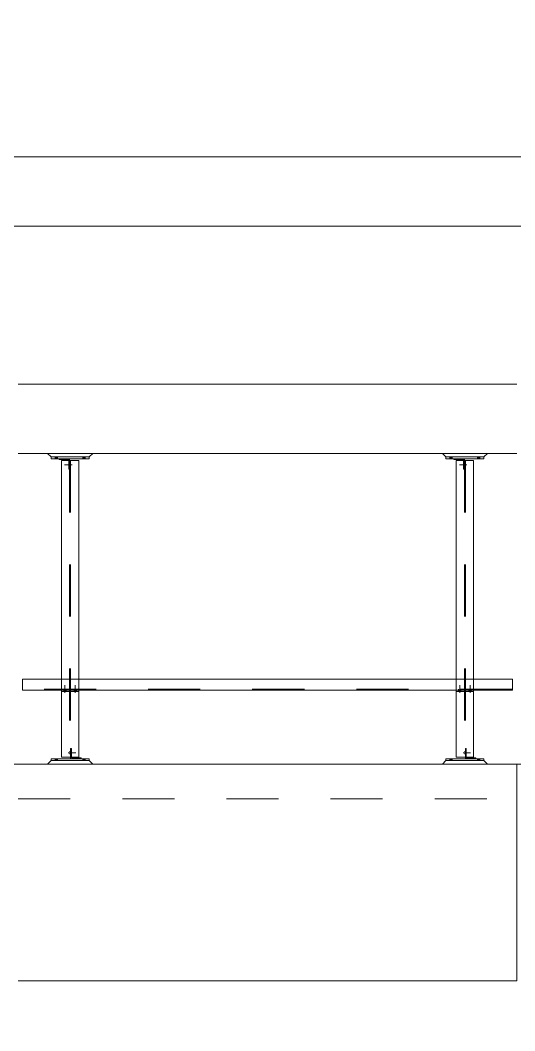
# Model space of a CAD drawing. Header units: millimetres. Extents: x 663313 to 1226001, y 1431724 to 1620898.
# Drawn here: x 663537.27 to 663540.12, y 1524734.34 to 1524740.17 of the extents above; entities that cross this region are included whole.
import ezdxf

# ---------------------------------------------------------------- set-up
doc = ezdxf.new("R2010")
doc.units = ezdxf.units.MM
for name, pattern in [('XKITLINE00', [0]), ('XKITLINE01', [4, 1, -1, 1, -1]), ('XKITLINE02', [4, 2, -2])]:
    doc.linetypes.add(name, pattern=pattern)
for name, color, linetype, lineweight in [('Bolt', 7, 'Continuous', 0), ('Part', 7, 'Continuous', 0), ('S-GRID', 7, 'Continuous', 9)]:
    doc.layers.add(name, color=color, linetype=linetype, lineweight=lineweight)
doc.layers.add('VPORT', color=7, linetype='Continuous')

# ---------------------------------------------------------------- blocks, each defined once
blk = doc.blocks.new('*A14361909')
at = {"layer": 'Part', "color": 7, "linetype": 'XKITLINE00', "lineweight": 0}
for p, q in [((376.811359, 177.725138), (266.624742, 177.725138)), ((376.811359, 175.058471), (266.624742, 175.058471))]:
    blk.add_line(p, q, dxfattribs=at)
blk = doc.blocks.new('*A14371910')
at = {"layer": 'S-GRID', "color": 7, "linetype": 'XKITLINE01', "lineweight": 0}
blk.add_line((181.371058, 154.391804), (416.137168, 154.391804), dxfattribs=at)
blk = doc.blocks.new('*A14391912')
at = {"layer": 'Part', "color": 7, "linetype": 'XKITLINE02', "lineweight": 0}
for p, q in [((240.111161, 154.391804), (376.452929, 154.391804)), ((376.452546, 153.058471), (240.111161, 153.058471))]:
    blk.add_line(p, q, dxfattribs=at)
blk = doc.blocks.new('*A14401913')
at = {"layer": 'Part', "color": 7, "linetype": 'XKITLINE00', "lineweight": 0}
for p, q in [((309.611356, 168.991804), (290.444528, 168.991804)), ((291.578538, 166.325138), (290.444528, 166.325138)), ((306.745177, 166.325138), (293.311871, 166.325138)), ((309.611356, 166.325138), (308.47851, 166.325138))]:
    blk.add_line(p, q, dxfattribs=at)
at = {"layer": 'Part', "color": 7, "linetype": 'XKITLINE02', "lineweight": 0}
for p, q in [((293.311871, 166.325138), (291.578538, 166.325138)), ((308.47851, 166.325138), (306.745177, 166.325138))]:
    blk.add_line(p, q, dxfattribs=at)
blk = doc.blocks.new('*A19052378')
at = {"layer": 'Part', "color": 7, "linetype": 'XKITLINE00', "lineweight": 0}
for p, q in [((292.111993, 166.058471), (292.111993, 157.658471)), ((292.779108, 166.058471), (292.111993, 166.058471)), ((292.778659, 166.058471), (292.778659, 157.658471)), ((292.779147, 166.058471), (292.779108, 166.058471)), ((292.779108, 166.058471), (292.779108, 157.658471)), ((292.111993, 157.185138), (292.111993, 154.658471)), ((292.778659, 157.225138), (292.778659, 154.658471)), ((292.779108, 157.225138), (292.779108, 154.658471)), ((292.779108, 154.658471), (292.111993, 154.658471)), ((292.779108, 154.658471), (292.779147, 154.658471))]:
    blk.add_line(p, q, dxfattribs=at)
at = {"layer": 'Part', "color": 7, "linetype": 'XKITLINE02', "lineweight": 0}
for p, q in [((292.112032, 166.058471), (292.112032, 154.658471)), ((292.112441, 166.058471), (292.112441, 154.658471)), ((292.11248, 154.658471), (292.11248, 166.058471)), ((292.425365, 166.058471), (292.425365, 154.658471)), ((292.425775, 166.058471), (292.425775, 154.658471)), ((292.465365, 166.058471), (292.465365, 154.658471)), ((292.465775, 166.058471), (292.465775, 154.658471)), ((292.779147, 166.058471), (292.778659, 166.058471)), ((292.778698, 166.058471), (292.778698, 154.658471)), ((292.779147, 154.658471), (292.779147, 166.058471)), ((292.111993, 157.658471), (292.111993, 157.185138)), ((292.778659, 157.658471), (292.778659, 157.225138)), ((292.779108, 157.658471), (292.779108, 157.225138)), ((292.779147, 154.658471), (292.778659, 154.658471))]:
    blk.add_line(p, q, dxfattribs=at)
blk = doc.blocks.new('*A19112384')
at = {"layer": 'Bolt'}
for points in [[(291.959, 166.192), (291.959, 166.125), (291.866, 166.125), (291.866, 166.192)], [(293.026, 166.192), (293.026, 166.125), (292.932, 166.125), (292.932, 166.192)]]:
    blk.add_hatch(color=7, dxfattribs=at).paths.add_polyline_path(points, flags=17)
at = {"layer": 'Bolt', "color": 7, "linetype": 'XKITLINE00', "lineweight": 0}
for p, q in [((291.866, 166.192), (291.866, 166.125)), ((291.912, 166.192), (291.912, 166.125)), ((291.959, 166.192), (291.959, 166.125)), ((292.932, 166.192), (292.932, 166.125)), ((292.979, 166.192), (292.979, 166.125)), ((293.026, 166.192), (293.026, 166.125))]:
    blk.add_line(p, q, dxfattribs=at)
blk = doc.blocks.new('*A19122385')
at = {"layer": 'Bolt', "color": 7, "linetype": 'XKITLINE02', "lineweight": 0}
for p, q in [((292.51837, 165.891804), (292.232237, 165.891804)), ((292.425665, 165.938471), (292.392332, 165.938471)), ((292.465604, 165.938471), (292.425604, 165.938471)), ((292.425475, 165.845138), (292.392141, 165.845138)), ((292.465536, 165.845138), (292.425536, 165.845138))]:
    blk.add_line(p, q, dxfattribs=at)
blk = doc.blocks.new('*A19132386')
at = {"layer": 'Part', "color": 7, "linetype": 'XKITLINE00', "lineweight": 0}
for p, q in [((292.025424, 166.125138), (292.025424, 166.091804)), ((292.025424, 166.091804), (292.39209, 166.091804)), ((292.39209, 166.091804), (292.39209, 166.058471)), ((292.425424, 166.125138), (292.425424, 166.058471)), ((292.425716, 166.125138), (292.425716, 166.058471))]:
    blk.add_line(p, q, dxfattribs=at)
at = {"layer": 'Part', "color": 7, "linetype": 'XKITLINE02', "lineweight": 0}
for p, q in [((292.425716, 166.125138), (292.025424, 166.125138)), ((292.025716, 166.091804), (292.025716, 166.125138)), ((292.392383, 166.091804), (292.39209, 166.091804)), ((292.39209, 166.058471), (292.39209, 165.725138)), ((292.392383, 165.725138), (292.392383, 166.091804)), ((292.425424, 166.058471), (292.425424, 165.725138)), ((292.425716, 166.058471), (292.425716, 165.725138)), ((292.425716, 165.725138), (292.39209, 165.725138))]:
    blk.add_line(p, q, dxfattribs=at)
blk = doc.blocks.new('*A19142387')
at = {"layer": 'Part', "color": 7, "linetype": 'XKITLINE00', "lineweight": 0}
for p, q in [((291.711969, 166.191804), (291.578538, 166.325138)), ((293.311871, 166.325138), (291.578538, 166.325138)), ((293.178635, 166.191804), (293.311871, 166.325138)), ((293.312602, 166.325138), (293.179171, 166.191804)), ((293.311871, 166.325138), (293.312123, 166.325138)), ((293.178635, 166.191804), (291.711969, 166.191804)), ((293.179171, 166.191804), (293.178635, 166.191804))]:
    blk.add_line(p, q, dxfattribs=at)
at = {"layer": 'Part', "color": 7, "linetype": 'XKITLINE02', "lineweight": 0}
for p, q in [((291.579269, 166.325138), (291.712505, 166.191804)), ((293.312602, 166.325138), (293.311871, 166.325138)), ((293.312123, 166.325138), (293.312602, 166.325138)), ((291.712505, 166.191804), (291.711969, 166.191804))]:
    blk.add_line(p, q, dxfattribs=at)
blk = doc.blocks.new('*A19152388')
at = {"layer": 'Part', "color": 7, "linetype": 'XKITLINE00', "lineweight": 0}
for p, q in [((293.178635, 166.191804), (291.711969, 166.191804)), ((291.711969, 166.191804), (291.711969, 166.125138)), ((293.178635, 166.125138), (291.711969, 166.125138)), ((293.179171, 166.191804), (293.178635, 166.191804)), ((293.178635, 166.191804), (293.179171, 166.191804)), ((293.178635, 166.125138), (293.178635, 166.191804)), ((293.178635, 166.125138), (293.179171, 166.125138)), ((293.179171, 166.125138), (293.178635, 166.125138)), ((293.179171, 166.125138), (293.179171, 166.191804))]:
    blk.add_line(p, q, dxfattribs=at)
at = {"layer": 'Part', "color": 7, "linetype": 'XKITLINE02', "lineweight": 0}
blk.add_line((291.712505, 166.125138), (291.712505, 166.191804), dxfattribs=at)
blk = doc.blocks.new('*A19182391')
at = {"layer": 'Part', "color": 7, "linetype": 'XKITLINE00', "lineweight": 0}
for p, q in [((290.610426, 157.225138), (290.610426, 157.658471)), ((290.610426, 157.658471), (290.610465, 157.658471)), ((309.445297, 157.658471), (290.610426, 157.658471)), ((309.444688, 157.658471), (309.444688, 157.225138)), ((309.445258, 157.265138), (309.445258, 157.658471)), ((309.445297, 157.225138), (290.610426, 157.225138)), ((309.445258, 157.265138), (309.444688, 157.265138)), ((309.444727, 157.265138), (309.445258, 157.265138)), ((309.445297, 157.265138), (309.445297, 157.225138))]:
    blk.add_line(p, q, dxfattribs=at)
at = {"layer": 'Part', "color": 7, "linetype": 'XKITLINE02', "lineweight": 0}
for p, q in [((290.610465, 157.658471), (290.610465, 157.265138)), ((290.610997, 157.265138), (290.610997, 157.658471)), ((290.610997, 157.658471), (290.611036, 157.658471)), ((290.611036, 157.658471), (290.611036, 157.225138)), ((309.444727, 157.658471), (309.444688, 157.658471)), ((309.444727, 157.265138), (309.444727, 157.658471)), ((309.445297, 157.658471), (309.445258, 157.658471)), ((309.445297, 157.658471), (309.445297, 157.265138)), ((290.611036, 157.225138), (290.610426, 157.225138)), ((290.610465, 157.265138), (290.610997, 157.265138)), ((309.444688, 157.265138), (290.610465, 157.265138))]:
    blk.add_line(p, q, dxfattribs=at)
blk = doc.blocks.new('*A19212394')
at = {"layer": 'Part', "color": 7, "linetype": 'XKITLINE00', "lineweight": 0}
for p, q in [((287.778052, 154.391804), (287.778052, 149.858471)), ((309.611356, 154.391804), (290.443788, 154.391804)), ((309.611356, 154.391804), (309.611356, 146.058471)), ((309.611356, 146.058471), (290.444738, 146.058471))]:
    blk.add_line(p, q, dxfattribs=at)
at = {"layer": 'Part', "color": 7, "linetype": 'XKITLINE02', "lineweight": 0}
for p, q in [((290.443788, 154.391804), (287.778052, 154.391804)), ((287.779271, 146.058471), (287.779271, 154.391804)), ((309.612575, 154.391804), (309.611356, 154.391804)), ((309.612575, 154.391804), (309.611356, 154.391804)), ((309.612575, 146.058471), (309.612575, 154.391804)), ((287.778052, 149.858471), (287.778052, 146.058471)), ((287.778052, 146.058471), (290.444738, 146.058471)), ((309.611356, 146.058471), (309.612575, 146.058471)), ((309.611356, 146.058471), (309.612575, 146.058471))]:
    blk.add_line(p, q, dxfattribs=at)
blk = doc.blocks.new('*A19222395')
at = {"layer": 'Part', "color": 7, "linetype": 'XKITLINE00', "lineweight": 0}
for p, q in [((307.278632, 166.058471), (307.278632, 157.658471)), ((307.945748, 166.058471), (307.278632, 166.058471)), ((307.945299, 166.058471), (307.945299, 157.658471)), ((307.945787, 166.058471), (307.945748, 166.058471)), ((307.945748, 166.058471), (307.945748, 157.658471)), ((307.278632, 157.185138), (307.278632, 154.658471)), ((307.945299, 157.225138), (307.945299, 154.658471)), ((307.945748, 157.225138), (307.945748, 154.658471)), ((307.945748, 154.658471), (307.278632, 154.658471)), ((307.945748, 154.658471), (307.945787, 154.658471))]:
    blk.add_line(p, q, dxfattribs=at)
at = {"layer": 'Part', "color": 7, "linetype": 'XKITLINE02', "lineweight": 0}
for p, q in [((307.278671, 166.058471), (307.278671, 154.658471)), ((307.279081, 166.058471), (307.279081, 154.658471)), ((307.27912, 154.658471), (307.27912, 166.058471)), ((307.592005, 166.058471), (307.592005, 154.658471)), ((307.592414, 166.058471), (307.592414, 154.658471)), ((307.632005, 166.058471), (307.632005, 154.658471)), ((307.632414, 166.058471), (307.632414, 154.658471)), ((307.945787, 166.058471), (307.945299, 166.058471)), ((307.945338, 166.058471), (307.945338, 154.658471)), ((307.945787, 154.658471), (307.945787, 166.058471)), ((307.278632, 157.658471), (307.278632, 157.185138)), ((307.945299, 157.658471), (307.945299, 157.225138)), ((307.945748, 157.658471), (307.945748, 157.225138)), ((307.945787, 154.658471), (307.945299, 154.658471))]:
    blk.add_line(p, q, dxfattribs=at)
blk = doc.blocks.new('*A19342407')
at = {"layer": 'Part', "color": 7, "linetype": 'XKITLINE00', "lineweight": 0}
for p, q in [((308.345811, 154.591804), (306.878608, 154.591804)), ((306.878608, 154.525138), (306.878608, 154.591804)), ((308.345274, 154.591804), (308.345811, 154.591804)), ((308.345274, 154.591804), (308.345274, 154.525138)), ((308.345811, 154.525138), (308.345811, 154.591804)), ((308.345811, 154.525138), (306.878608, 154.525138)), ((308.345274, 154.525138), (308.345811, 154.525138))]:
    blk.add_line(p, q, dxfattribs=at)
at = {"layer": 'Part', "color": 7, "linetype": 'XKITLINE02', "lineweight": 0}
blk.add_line((306.879145, 154.525138), (306.879145, 154.591804), dxfattribs=at)
blk = doc.blocks.new('*A19352408')
at = {"layer": 'Part', "color": 7, "linetype": 'XKITLINE00', "lineweight": 0}
for p, q in [((306.878608, 154.525138), (306.745177, 154.391804)), ((308.345274, 154.525138), (306.878608, 154.525138)), ((308.345811, 154.525138), (308.345274, 154.525138)), ((308.345274, 154.525138), (308.47851, 154.391804)), ((308.479242, 154.391804), (308.345811, 154.525138))]:
    blk.add_line(p, q, dxfattribs=at)
at = {"layer": 'Part', "color": 7, "linetype": 'XKITLINE02', "lineweight": 0}
for p, q in [((306.745177, 154.391804), (306.745909, 154.391804)), ((308.479242, 154.391804), (306.745177, 154.391804)), ((306.745909, 154.391804), (306.879145, 154.525138)), ((308.345811, 154.525138), (308.345274, 154.525138))]:
    blk.add_line(p, q, dxfattribs=at)
blk = doc.blocks.new('*A19362409')
at = {"layer": 'Part', "color": 7, "linetype": 'XKITLINE02', "lineweight": 0}
for p, q in [((307.632063, 154.991804), (307.665689, 154.991804)), ((307.632063, 154.991804), (307.632063, 154.658471)), ((307.632356, 154.591804), (307.632356, 154.991804)), ((307.665397, 154.991804), (307.665397, 154.658471)), ((307.665689, 154.991804), (307.665689, 154.658471)), ((308.032356, 154.591804), (307.632063, 154.591804))]:
    blk.add_line(p, q, dxfattribs=at)
at = {"layer": 'Part', "color": 7, "linetype": 'XKITLINE00', "lineweight": 0}
for p, q in [((307.632063, 154.658471), (307.632063, 154.591804)), ((307.665397, 154.658471), (307.665397, 154.625138)), ((307.665397, 154.625138), (308.032063, 154.625138)), ((307.665689, 154.658471), (307.665689, 154.625138)), ((308.032063, 154.625138), (308.032356, 154.625138)), ((308.032356, 154.625138), (308.032063, 154.625138)), ((308.032063, 154.625138), (308.032063, 154.591804)), ((308.032356, 154.625138), (308.032356, 154.591804))]:
    blk.add_line(p, q, dxfattribs=at)
blk = doc.blocks.new('*A19372410')
at = {"layer": 'Bolt', "color": 7, "linetype": 'XKITLINE02', "lineweight": 0}
for p, q in [((307.53941, 154.825138), (307.825543, 154.825138)), ((307.592175, 154.871804), (307.632175, 154.871804)), ((307.592244, 154.778471), (307.632244, 154.778471)), ((307.632114, 154.871804), (307.665448, 154.871804)), ((307.632305, 154.778471), (307.665638, 154.778471))]:
    blk.add_line(p, q, dxfattribs=at)
blk = doc.blocks.new('*A19382411')
at = {"layer": 'Bolt'}
for points in [[(307.126, 154.592), (307.126, 154.525), (307.032, 154.525), (307.032, 154.592)], [(308.192, 154.592), (308.192, 154.525), (308.099, 154.525), (308.099, 154.592)]]:
    blk.add_hatch(color=7, dxfattribs=at).paths.add_polyline_path(points, flags=17)
at = {"layer": 'Bolt', "color": 7, "linetype": 'XKITLINE00', "lineweight": 0}
for p, q in [((307.032, 154.525), (307.032, 154.592)), ((307.079, 154.525), (307.079, 154.592)), ((307.126, 154.525), (307.126, 154.592)), ((308.099, 154.525), (308.099, 154.592)), ((308.146, 154.525), (308.146, 154.592)), ((308.192, 154.525), (308.192, 154.592))]:
    blk.add_line(p, q, dxfattribs=at)
blk = doc.blocks.new('*A19392412')
at = {"layer": 'Part', "color": 7, "linetype": 'XKITLINE00', "lineweight": 0}
for p, q in [((308.345274, 166.191804), (306.878608, 166.191804)), ((306.878608, 166.191804), (306.878608, 166.125138)), ((308.345274, 166.125138), (306.878608, 166.125138)), ((308.345811, 166.191804), (308.345274, 166.191804)), ((308.345274, 166.191804), (308.345811, 166.191804)), ((308.345274, 166.125138), (308.345274, 166.191804)), ((308.345274, 166.125138), (308.345811, 166.125138)), ((308.345811, 166.125138), (308.345274, 166.125138)), ((308.345811, 166.125138), (308.345811, 166.191804))]:
    blk.add_line(p, q, dxfattribs=at)
at = {"layer": 'Part', "color": 7, "linetype": 'XKITLINE02', "lineweight": 0}
blk.add_line((306.879145, 166.125138), (306.879145, 166.191804), dxfattribs=at)
blk = doc.blocks.new('*A19402413')
at = {"layer": 'Part', "color": 7, "linetype": 'XKITLINE00', "lineweight": 0}
for p, q in [((306.878608, 166.191804), (306.745177, 166.325138)), ((308.47851, 166.325138), (306.745177, 166.325138)), ((308.345274, 166.191804), (308.47851, 166.325138)), ((308.479242, 166.325138), (308.345811, 166.191804)), ((308.47851, 166.325138), (308.478761, 166.325138)), ((308.345274, 166.191804), (306.878608, 166.191804)), ((308.345811, 166.191804), (308.345274, 166.191804))]:
    blk.add_line(p, q, dxfattribs=at)
at = {"layer": 'Part', "color": 7, "linetype": 'XKITLINE02', "lineweight": 0}
for p, q in [((306.745909, 166.325138), (306.879145, 166.191804)), ((308.479242, 166.325138), (308.47851, 166.325138)), ((308.478761, 166.325138), (308.479242, 166.325138)), ((306.879145, 166.191804), (306.878608, 166.191804))]:
    blk.add_line(p, q, dxfattribs=at)
blk = doc.blocks.new('*A19412414')
at = {"layer": 'Part', "color": 7, "linetype": 'XKITLINE00', "lineweight": 0}
for p, q in [((307.192063, 166.125138), (307.192063, 166.091804)), ((307.192063, 166.091804), (307.55873, 166.091804)), ((307.55873, 166.091804), (307.55873, 166.058471)), ((307.592063, 166.125138), (307.592063, 166.058471)), ((307.592356, 166.125138), (307.592356, 166.058471))]:
    blk.add_line(p, q, dxfattribs=at)
at = {"layer": 'Part', "color": 7, "linetype": 'XKITLINE02', "lineweight": 0}
for p, q in [((307.592356, 166.125138), (307.192063, 166.125138)), ((307.192356, 166.091804), (307.192356, 166.125138)), ((307.559023, 166.091804), (307.55873, 166.091804)), ((307.55873, 166.058471), (307.55873, 165.725138)), ((307.559023, 165.725138), (307.559023, 166.091804)), ((307.592063, 166.058471), (307.592063, 165.725138)), ((307.592356, 166.058471), (307.592356, 165.725138)), ((307.592356, 165.725138), (307.55873, 165.725138))]:
    blk.add_line(p, q, dxfattribs=at)
blk = doc.blocks.new('*A19422415')
at = {"layer": 'Bolt', "color": 7, "linetype": 'XKITLINE02', "lineweight": 0}
for p, q in [((307.68501, 165.891804), (307.398876, 165.891804)), ((307.592305, 165.938471), (307.558971, 165.938471)), ((307.632244, 165.938471), (307.592244, 165.938471)), ((307.592114, 165.845138), (307.558781, 165.845138)), ((307.632175, 165.845138), (307.592175, 165.845138))]:
    blk.add_line(p, q, dxfattribs=at)
blk = doc.blocks.new('*A19432416')
at = {"layer": 'Bolt'}
for points in [[(307.126, 166.192), (307.126, 166.125), (307.032, 166.125), (307.032, 166.192)], [(308.192, 166.192), (308.192, 166.125), (308.099, 166.125), (308.099, 166.192)]]:
    blk.add_hatch(color=7, dxfattribs=at).paths.add_polyline_path(points, flags=17)
at = {"layer": 'Bolt', "color": 7, "linetype": 'XKITLINE00', "lineweight": 0}
for p, q in [((307.032, 166.192), (307.032, 166.125)), ((307.079, 166.192), (307.079, 166.125)), ((307.126, 166.192), (307.126, 166.125)), ((308.099, 166.192), (308.099, 166.125)), ((308.146, 166.192), (308.146, 166.125)), ((308.192, 166.192), (308.192, 166.125))]:
    blk.add_line(p, q, dxfattribs=at)
blk = doc.blocks.new('*A19442417')
at = {"layer": 'Part', "color": 7, "linetype": 'XKITLINE00', "lineweight": 0}
for p, q in [((307.278047, 157.185138), (307.278047, 157.225138)), ((307.944714, 157.185138), (307.278047, 157.185138)), ((307.944714, 157.185138), (307.944714, 157.225138)), ((307.945299, 157.185138), (307.944714, 157.185138)), ((307.945299, 157.185138), (307.944714, 157.185138)), ((307.945299, 157.225138), (307.945299, 157.185138))]:
    blk.add_line(p, q, dxfattribs=at)
at = {"layer": 'Part', "color": 7, "linetype": 'XKITLINE02', "lineweight": 0}
for p, q in [((307.945299, 157.225138), (307.278047, 157.225138)), ((307.278632, 157.185138), (307.278632, 157.225138)), ((307.944714, 157.225138), (307.945299, 157.225138))]:
    blk.add_line(p, q, dxfattribs=at)
blk = doc.blocks.new('*A19452418')
at = {"layer": 'Part', "color": 7, "linetype": 'XKITLINE00', "lineweight": 0}
for p, q in [((307.591381, 156.985138), (307.591381, 157.185138)), ((307.631381, 157.185138), (307.591381, 157.185138)), ((307.591819, 156.518471), (307.591381, 156.985138)), ((307.591381, 156.985138), (307.631381, 156.985138)), ((307.631381, 156.985138), (307.631381, 157.185138)), ((307.631381, 156.985138), (307.631819, 156.518471)), ((307.631966, 156.518471), (307.631966, 157.185138)), ((307.631966, 156.518471), (307.591819, 156.518471)), ((307.631819, 156.518471), (307.631966, 156.518471))]:
    blk.add_line(p, q, dxfattribs=at)
at = {"layer": 'Part', "color": 7, "linetype": 'XKITLINE02', "lineweight": 0}
for p, q in [((307.591381, 157.185138), (307.591966, 157.185138)), ((307.591966, 157.185138), (307.591966, 156.518471)), ((307.631381, 157.185138), (307.631966, 157.185138)), ((307.631966, 157.185138), (307.631381, 157.185138)), ((307.591966, 156.518471), (307.591819, 156.518471))]:
    blk.add_line(p, q, dxfattribs=at)
blk = doc.blocks.new('*A19462419')
at = {"layer": 'Bolt'}
for points in [[(307.458, 157.265), (307.458, 157.225), (307.365, 157.225), (307.365, 157.265)], [(307.458, 157.225), (307.458, 157.185), (307.365, 157.185), (307.365, 157.225)], [(307.858, 157.265), (307.858, 157.225), (307.765, 157.225), (307.765, 157.265)], [(307.858, 157.225), (307.858, 157.185), (307.765, 157.185), (307.765, 157.225)]]:
    blk.add_hatch(color=7, dxfattribs=at).paths.add_polyline_path(points, flags=17)
at = {"layer": 'Bolt', "color": 7, "linetype": 'XKITLINE00', "lineweight": 0}
for p, q in [((307.412, 157.132), (307.412, 157.418)), ((307.812, 157.132), (307.812, 157.418)), ((307.365, 157.225), (307.365, 157.265)), ((307.365, 157.185), (307.365, 157.225)), ((307.458, 157.225), (307.458, 157.265)), ((307.458, 157.185), (307.458, 157.225)), ((307.765, 157.225), (307.765, 157.265)), ((307.765, 157.185), (307.765, 157.225)), ((307.858, 157.225), (307.858, 157.265)), ((307.858, 157.185), (307.858, 157.225))]:
    blk.add_line(p, q, dxfattribs=at)
blk = doc.blocks.new('*A19822455')
at = {"layer": 'Bolt'}
for points in [[(291.959, 154.592), (291.959, 154.525), (291.866, 154.525), (291.866, 154.592)], [(293.026, 154.592), (293.026, 154.525), (292.932, 154.525), (292.932, 154.592)]]:
    blk.add_hatch(color=7, dxfattribs=at).paths.add_polyline_path(points, flags=17)
at = {"layer": 'Bolt', "color": 7, "linetype": 'XKITLINE00', "lineweight": 0}
for p, q in [((291.866, 154.525), (291.866, 154.592)), ((291.912, 154.525), (291.912, 154.592)), ((291.959, 154.525), (291.959, 154.592)), ((292.932, 154.525), (292.932, 154.592)), ((292.979, 154.525), (292.979, 154.592)), ((293.026, 154.525), (293.026, 154.592))]:
    blk.add_line(p, q, dxfattribs=at)
blk = doc.blocks.new('*A19832456')
at = {"layer": 'Bolt', "color": 7, "linetype": 'XKITLINE02', "lineweight": 0}
for p, q in [((292.37277, 154.825138), (292.658903, 154.825138)), ((292.425536, 154.871804), (292.465536, 154.871804)), ((292.425604, 154.778471), (292.465604, 154.778471)), ((292.465475, 154.871804), (292.498808, 154.871804)), ((292.465665, 154.778471), (292.498998, 154.778471))]:
    blk.add_line(p, q, dxfattribs=at)
blk = doc.blocks.new('*A19842457')
at = {"layer": 'Part', "color": 7, "linetype": 'XKITLINE02', "lineweight": 0}
for p, q in [((292.465424, 154.991804), (292.499049, 154.991804)), ((292.465424, 154.991804), (292.465424, 154.658471)), ((292.465716, 154.591804), (292.465716, 154.991804)), ((292.498757, 154.991804), (292.498757, 154.658471)), ((292.499049, 154.991804), (292.499049, 154.658471)), ((292.865716, 154.591804), (292.465424, 154.591804))]:
    blk.add_line(p, q, dxfattribs=at)
at = {"layer": 'Part', "color": 7, "linetype": 'XKITLINE00', "lineweight": 0}
for p, q in [((292.465424, 154.658471), (292.465424, 154.591804)), ((292.498757, 154.658471), (292.498757, 154.625138)), ((292.498757, 154.625138), (292.865423, 154.625138)), ((292.499049, 154.658471), (292.499049, 154.625138)), ((292.865423, 154.625138), (292.865716, 154.625138)), ((292.865716, 154.625138), (292.865423, 154.625138)), ((292.865423, 154.625138), (292.865423, 154.591804)), ((292.865716, 154.625138), (292.865716, 154.591804))]:
    blk.add_line(p, q, dxfattribs=at)
blk = doc.blocks.new('*A19852458')
at = {"layer": 'Part', "color": 7, "linetype": 'XKITLINE00', "lineweight": 0}
for p, q in [((291.711969, 154.525138), (291.578538, 154.391804)), ((293.178635, 154.525138), (291.711969, 154.525138)), ((293.179171, 154.525138), (293.178635, 154.525138)), ((293.178635, 154.525138), (293.311871, 154.391804)), ((293.312602, 154.391804), (293.179171, 154.525138))]:
    blk.add_line(p, q, dxfattribs=at)
at = {"layer": 'Part', "color": 7, "linetype": 'XKITLINE02', "lineweight": 0}
for p, q in [((291.578538, 154.391804), (291.579269, 154.391804)), ((293.312602, 154.391804), (291.578538, 154.391804)), ((291.579269, 154.391804), (291.712505, 154.525138)), ((293.179171, 154.525138), (293.178635, 154.525138))]:
    blk.add_line(p, q, dxfattribs=at)
blk = doc.blocks.new('*A19862459')
at = {"layer": 'Part', "color": 7, "linetype": 'XKITLINE00', "lineweight": 0}
for p, q in [((293.179171, 154.591804), (291.711969, 154.591804)), ((291.711969, 154.525138), (291.711969, 154.591804)), ((293.178635, 154.591804), (293.179171, 154.591804)), ((293.178635, 154.591804), (293.178635, 154.525138)), ((293.179171, 154.525138), (293.179171, 154.591804)), ((293.179171, 154.525138), (291.711969, 154.525138)), ((293.178635, 154.525138), (293.179171, 154.525138))]:
    blk.add_line(p, q, dxfattribs=at)
at = {"layer": 'Part', "color": 7, "linetype": 'XKITLINE02', "lineweight": 0}
blk.add_line((291.712505, 154.525138), (291.712505, 154.591804), dxfattribs=at)
blk = doc.blocks.new('*A19902463')
at = {"layer": 'Part', "color": 7, "linetype": 'XKITLINE00', "lineweight": 0}
for p, q in [((292.111408, 157.185138), (292.111408, 157.225138)), ((292.778074, 157.185138), (292.111408, 157.185138)), ((292.778074, 157.185138), (292.778074, 157.225138)), ((292.778659, 157.185138), (292.778074, 157.185138)), ((292.778659, 157.185138), (292.778074, 157.185138)), ((292.778659, 157.225138), (292.778659, 157.185138))]:
    blk.add_line(p, q, dxfattribs=at)
at = {"layer": 'Part', "color": 7, "linetype": 'XKITLINE02', "lineweight": 0}
for p, q in [((292.778659, 157.225138), (292.111408, 157.225138)), ((292.111993, 157.185138), (292.111993, 157.225138)), ((292.778074, 157.225138), (292.778659, 157.225138))]:
    blk.add_line(p, q, dxfattribs=at)
blk = doc.blocks.new('*A19912464')
at = {"layer": 'Part', "color": 7, "linetype": 'XKITLINE00', "lineweight": 0}
for p, q in [((292.424741, 156.985138), (292.424741, 157.185138)), ((292.464741, 157.185138), (292.424741, 157.185138)), ((292.42518, 156.518471), (292.424741, 156.985138)), ((292.424741, 156.985138), (292.464741, 156.985138)), ((292.464741, 156.985138), (292.464741, 157.185138)), ((292.464741, 156.985138), (292.46518, 156.518471)), ((292.465326, 156.518471), (292.465326, 157.185138)), ((292.465326, 156.518471), (292.42518, 156.518471)), ((292.46518, 156.518471), (292.465326, 156.518471))]:
    blk.add_line(p, q, dxfattribs=at)
at = {"layer": 'Part', "color": 7, "linetype": 'XKITLINE02', "lineweight": 0}
for p, q in [((292.424741, 157.185138), (292.425326, 157.185138)), ((292.425326, 157.185138), (292.425326, 156.518471)), ((292.464741, 157.185138), (292.465326, 157.185138)), ((292.465326, 157.185138), (292.464741, 157.185138)), ((292.425326, 156.518471), (292.42518, 156.518471))]:
    blk.add_line(p, q, dxfattribs=at)
blk = doc.blocks.new('*A19922465')
at = {"layer": 'Bolt'}
for points in [[(292.292, 157.265), (292.292, 157.225), (292.198, 157.225), (292.198, 157.265)], [(292.292, 157.225), (292.292, 157.185), (292.198, 157.185), (292.198, 157.225)], [(292.692, 157.265), (292.692, 157.225), (292.598, 157.225), (292.598, 157.265)], [(292.692, 157.225), (292.692, 157.185), (292.598, 157.185), (292.598, 157.225)]]:
    blk.add_hatch(color=7, dxfattribs=at).paths.add_polyline_path(points, flags=17)
at = {"layer": 'Bolt', "color": 7, "linetype": 'XKITLINE00', "lineweight": 0}
for p, q in [((292.245, 157.132), (292.245, 157.418)), ((292.645, 157.132), (292.645, 157.418)), ((292.198, 157.225), (292.198, 157.265)), ((292.198, 157.185), (292.198, 157.225)), ((292.292, 157.225), (292.292, 157.265)), ((292.292, 157.185), (292.292, 157.225)), ((292.598, 157.225), (292.598, 157.265)), ((292.598, 157.185), (292.598, 157.225)), ((292.692, 157.225), (292.692, 157.265)), ((292.692, 157.185), (292.692, 157.225))]:
    blk.add_line(p, q, dxfattribs=at)

msp = doc.modelspace()

# ---------------------------------------------------------------- hatches: boundary and pattern name
at = {"layer": 'VPORT'}
h = msp.add_hatch(dxfattribs=at)
h.set_pattern_fill('ANGLE')
h.set_pattern_definition([(235.288, (663627.358, 1524790.5456), (5.74185, -3.9776), [5.08, -1.905]), (325.288, (663627.358, 1524790.5456), (3.9776, 5.74185), [5.08, -1.905])])
h.paths.add_polyline_path([(663617.8537, 1524792.0691), (663619.0867, 1524791.215), (663617.3783, 1524788.7489), (663616.1453, 1524789.603)])
edge = h.paths.add_edge_path(flags=16)
edge.add_line((663617.5126, 1524790.4806), (663617.7194, 1524790.3374))
edge = h.paths.add_edge_path(flags=16)
edge.add_line((663617.5444, 1524790.3056), (663617.6876, 1524790.5124))
h.paths.add_polyline_path([(663612.4437, 1524784.2591), (663613.6767, 1524783.405), (663611.9683, 1524780.9389), (663610.7353, 1524781.793)])
edge = h.paths.add_edge_path(flags=16)
edge.add_line((663612.1026, 1524782.6706), (663612.3094, 1524782.5274))
edge = h.paths.add_edge_path(flags=16)
edge.add_line((663612.1344, 1524782.4956), (663612.2776, 1524782.7024))
h.paths.add_polyline_path([(663604.7567, 1524773.1621), (663605.9897, 1524772.308), (663604.2813, 1524769.8419), (663603.0483, 1524770.696)])
edge = h.paths.add_edge_path(flags=16)
edge.add_line((663604.4156, 1524771.5736), (663604.6224, 1524771.4304))
edge = h.paths.add_edge_path(flags=16)
edge.add_line((663604.4474, 1524771.3986), (663604.5906, 1524771.6054))
h.paths.add_polyline_path([(663599.8027, 1524766.0101), (663601.0357, 1524765.156), (663599.3273, 1524762.6899), (663598.0943, 1524763.544)])
edge = h.paths.add_edge_path(flags=16)
edge.add_line((663599.4616, 1524764.4216), (663599.6684, 1524764.2784))
edge = h.paths.add_edge_path(flags=16)
edge.add_line((663599.4934, 1524764.2466), (663599.6366, 1524764.4534))
h.paths.add_polyline_path([(663592.6837, 1524755.7351), (663593.9167, 1524754.881), (663592.2083, 1524752.4149), (663590.9753, 1524753.269)])
edge = h.paths.add_edge_path(flags=16)
edge.add_line((663592.3426, 1524754.1466), (663592.5494, 1524754.0034))
edge = h.paths.add_edge_path(flags=16)
edge.add_line((663592.3744, 1524753.9716), (663592.5176, 1524754.1784))
h.paths.add_polyline_path([(663585.2817, 1524745.0491), (663586.5147, 1524744.195), (663584.8063, 1524741.7289), (663583.5733, 1524742.583)])
edge = h.paths.add_edge_path(flags=16)
edge.add_line((663584.9406, 1524743.4606), (663585.1474, 1524743.3174))
edge = h.paths.add_edge_path(flags=16)
edge.add_line((663584.9724, 1524743.2856), (663585.1156, 1524743.4924))
h.paths.add_polyline_path([(663578.7897, 1524735.6781), (663580.0227, 1524734.824), (663578.3143, 1524732.3579), (663577.0813, 1524733.212)])
edge = h.paths.add_edge_path(flags=16)
edge.add_line((663578.4486, 1524734.0896), (663578.6554, 1524733.9464))
edge = h.paths.add_edge_path(flags=16)
edge.add_line((663578.4804, 1524733.9146), (663578.6236, 1524734.1214))
h.paths.add_polyline_path([(663572.2977, 1524726.3071), (663573.5307, 1524725.453), (663571.8223, 1524722.9869), (663570.5893, 1524723.841)])
edge = h.paths.add_edge_path(flags=16)
edge.add_line((663571.9566, 1524724.7186), (663572.1634, 1524724.5754))
edge = h.paths.add_edge_path(flags=16)
edge.add_line((663571.9884, 1524724.5436), (663572.1316, 1524724.7504))
h.paths.add_polyline_path([(663565.8057, 1524716.9351), (663567.0387, 1524716.081), (663565.3303, 1524713.6149), (663564.0973, 1524714.469)])
edge = h.paths.add_edge_path(flags=16)
edge.add_line((663565.4646, 1524715.3466), (663565.6714, 1524715.2034))
edge = h.paths.add_edge_path(flags=16)
edge.add_line((663565.4964, 1524715.1716), (663565.6396, 1524715.3784))
h.paths.add_polyline_path([(663559.3147, 1524707.5641), (663560.5477, 1524706.71), (663558.8393, 1524704.2439), (663557.6063, 1524705.098)])
edge = h.paths.add_edge_path(flags=16)
edge.add_line((663558.9736, 1524705.9756), (663559.1804, 1524705.8324))
edge = h.paths.add_edge_path(flags=16)
edge.add_line((663559.0054, 1524705.8006), (663559.1486, 1524706.0074))
h.paths.add_polyline_path([(663552.8227, 1524698.1931), (663554.0557, 1524697.339), (663552.3473, 1524694.8729), (663551.1143, 1524695.727)])
edge = h.paths.add_edge_path(flags=16)
edge.add_line((663552.4816, 1524696.6046), (663552.6884, 1524696.4614))
edge = h.paths.add_edge_path(flags=16)
edge.add_line((663552.5134, 1524696.4296), (663552.6566, 1524696.6364))
h.paths.add_polyline_path([(663546.3307, 1524688.8221), (663547.5637, 1524687.968), (663545.8553, 1524685.5019), (663544.6223, 1524686.356)])
edge = h.paths.add_edge_path(flags=16)
edge.add_line((663545.9896, 1524687.2336), (663546.1964, 1524687.0904))
edge = h.paths.add_edge_path(flags=16)
edge.add_line((663546.0214, 1524687.0586), (663546.1646, 1524687.2654))
h.paths.add_polyline_path([(663539.8387, 1524679.4511), (663541.0717, 1524678.597), (663539.3633, 1524676.1309), (663538.1303, 1524676.985)])
edge = h.paths.add_edge_path(flags=16)
edge.add_line((663539.4976, 1524677.8626), (663539.7044, 1524677.7194))
edge = h.paths.add_edge_path(flags=16)
edge.add_line((663539.5294, 1524677.6876), (663539.6726, 1524677.8944))
h.paths.add_polyline_path([(663533.3477, 1524670.0801), (663534.5807, 1524669.226), (663532.8723, 1524666.7599), (663531.6393, 1524667.614)])
edge = h.paths.add_edge_path(flags=16)
edge.add_line((663533.0066, 1524668.4916), (663533.2134, 1524668.3484))
edge = h.paths.add_edge_path(flags=16)
edge.add_line((663533.0384, 1524668.3166), (663533.1816, 1524668.5234))
h.paths.add_polyline_path([(663526.8557, 1524660.7091), (663528.0887, 1524659.855), (663526.3803, 1524657.3889), (663525.1473, 1524658.243)])
edge = h.paths.add_edge_path(flags=16)
edge.add_line((663526.5146, 1524659.1206), (663526.7214, 1524658.9774))
edge = h.paths.add_edge_path(flags=16)
edge.add_line((663526.5464, 1524658.9456), (663526.6896, 1524659.1524))
h.paths.add_polyline_path([(663520.3637, 1524651.3381), (663521.5967, 1524650.484), (663519.8883, 1524648.0179), (663518.6553, 1524648.872)])
edge = h.paths.add_edge_path(flags=16)
edge.add_line((663520.0226, 1524649.7496), (663520.2294, 1524649.6064))
edge = h.paths.add_edge_path(flags=16)
edge.add_line((663520.0544, 1524649.5746), (663520.1976, 1524649.7814))
h.paths.add_polyline_path([(663513.8717, 1524641.9671), (663515.1047, 1524641.113), (663513.3963, 1524638.6469), (663512.1633, 1524639.501)])
edge = h.paths.add_edge_path(flags=16)
edge.add_line((663513.5306, 1524640.3786), (663513.7374, 1524640.2354))
edge = h.paths.add_edge_path(flags=16)
edge.add_line((663513.5624, 1524640.2036), (663513.7056, 1524640.4104))
h.paths.add_polyline_path([(663507.3807, 1524632.5961), (663508.6137, 1524631.742), (663506.9053, 1524629.2759), (663505.6723, 1524630.13)])
edge = h.paths.add_edge_path(flags=16)
edge.add_line((663507.0396, 1524631.0076), (663507.2464, 1524630.8644))
edge = h.paths.add_edge_path(flags=16)
edge.add_line((663507.0714, 1524630.8326), (663507.2146, 1524631.0394))
h.paths.add_polyline_path([(663500.8887, 1524623.2251), (663502.1217, 1524622.371), (663500.4133, 1524619.9049), (663499.1803, 1524620.759)])
edge = h.paths.add_edge_path(flags=16)
edge.add_line((663500.5476, 1524621.6366), (663500.7544, 1524621.4934))
edge = h.paths.add_edge_path(flags=16)
edge.add_line((663500.5794, 1524621.4616), (663500.7226, 1524621.6684))
h.paths.add_polyline_path([(663494.3967, 1524613.8531), (663495.6297, 1524612.999), (663493.9213, 1524610.5329), (663492.6883, 1524611.387)])
edge = h.paths.add_edge_path(flags=16)
edge.add_line((663494.0556, 1524612.2646), (663494.2624, 1524612.1214))
edge = h.paths.add_edge_path(flags=16)
edge.add_line((663494.0874, 1524612.0896), (663494.2306, 1524612.2964))
h.paths.add_polyline_path([(663487.2787, 1524603.5781), (663488.5117, 1524602.724), (663486.8033, 1524600.2579), (663485.5703, 1524601.112)])
edge = h.paths.add_edge_path(flags=16)
edge.add_line((663486.9376, 1524601.9896), (663487.1444, 1524601.8464))
edge = h.paths.add_edge_path(flags=16)
edge.add_line((663486.9694, 1524601.8146), (663487.1126, 1524602.0214))
h.paths.add_polyline_path([(663481.4137, 1524595.1111), (663482.6467, 1524594.257), (663480.9383, 1524591.7909), (663479.7053, 1524592.645)])
edge = h.paths.add_edge_path(flags=16)
edge.add_line((663481.0726, 1524593.5226), (663481.2794, 1524593.3794))
edge = h.paths.add_edge_path(flags=16)
edge.add_line((663481.1044, 1524593.3476), (663481.2476, 1524593.5544))

# ---------------------------------------------------------------- block references
at = {"color": 7, "lineweight": 0, "xscale": 0.15, "yscale": 0.15, "zscale": 0.15}
for name in ['*A14361909', '*A14401913', '*A19142387', '*A19152388', '*A19112384', '*A19132386', '*A19052378', '*A19402413', '*A19392412', '*A19432416', '*A19412414', '*A19222395', '*A19122385', '*A19422415', '*A19182391', '*A19902463', '*A19922465', '*A19912464', '*A19442417', '*A19462419', '*A19452418', '*A14371910', '*A19832456', '*A19842457', '*A19372410', '*A19362409', '*A14391912', '*A19212394', '*A19852458', '*A19862459', '*A19822455', '*A19352408', '*A19342407', '*A19382411']:
    msp.add_blockref(name, (663493.6892, 1524712.7193), dxfattribs=at)

doc.saveas('drawing.dxf')
